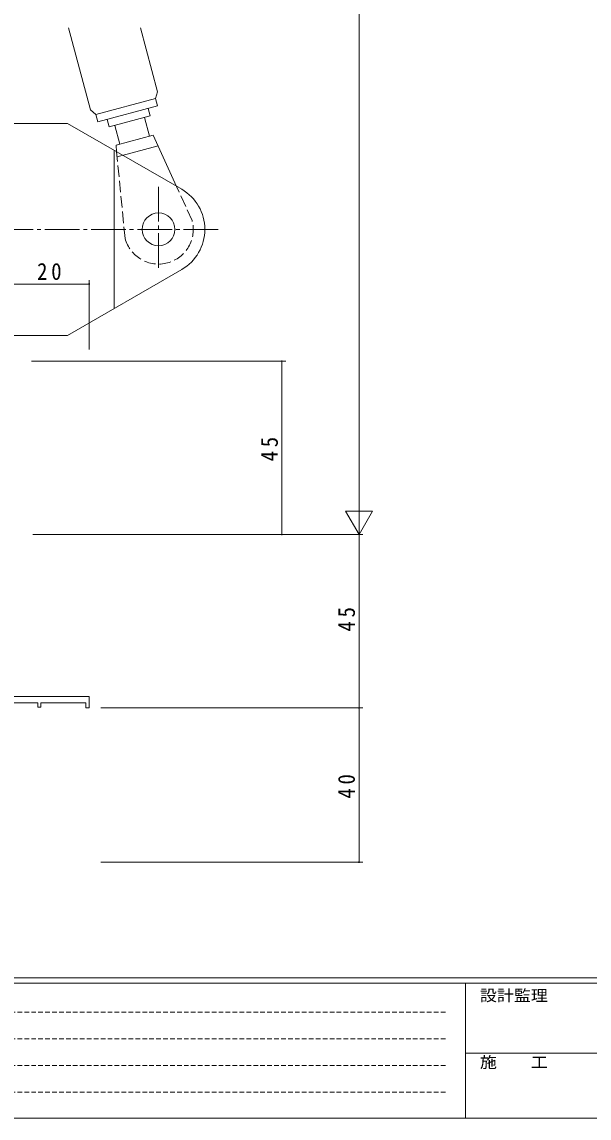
# Model space of a CAD drawing. Units: millimetres on the paper. Extents: x -420 to 373, y -297 to 267.
# Drawn here: x -275.1 to -128, y -297 to -12.6 of the extents above; entities that cross this region are included whole.
import ezdxf
from ezdxf.enums import TextEntityAlignment as Align

# ---------------------------------------------------------------- set-up
doc = ezdxf.new("R2010")
doc.units = ezdxf.units.MM
for name, pattern in [('CHAIN2', [12, 9, -1, 1, -1]), ('DASHED1', [1.8, 1.2, -0.6]), ('DASHED3', [4, 3, -1])]:
    doc.linetypes.add(name, pattern=pattern)
for name, color, linetype, lineweight in [('0-1_YKK_ZWAK', 7, 'Continuous', 9), ('0-3_YKK_11', 7, 'Continuous', 9), ('0-5_YKK_13', 4, 'Continuous', 9), ('0-6_YKK_D', 6, 'Continuous', 9)]:
    doc.layers.add(name, color=color, linetype=linetype, lineweight=lineweight)
doc.styles.add('ＭＳ ゴシック', font='')
doc.styles.get('ＭＳ ゴシック').set_extended_font_data('MS Gothic')

msp = doc.modelspace()

# ---------------------------------------------------------------- linework, layer by layer
at = {"layer": '0-1_YKK_ZWAK'}
for p, q in [((352.3, -260.575), (-417.7, -260.575)), ((314.5, -261.975), (-417.7, -261.975)), ((-160.1, -261.975), (-160.1, -296.975)), ((-160.1, -280.175), (-31.3, -280.175)), ((-417.7, -296.975), (314.5, -296.975))]:
    msp.add_line(p, q, dxfattribs=at)
at = {"layer": '0-1_YKK_ZWAK', "linetype": 'DASHED1'}
for p, q in [((-413.101, -269.488), (-164.909, -269.488)), ((-413.101, -276.416), (-164.909, -276.416)), ((-413.101, -283.345), (-164.909, -283.345)), ((-413.101, -290.274), (-164.909, -290.274))]:
    msp.add_line(p, q, dxfattribs=at)
at = {"layer": '0-3_YKK_11'}
for p, q in [((-257.7, -187.575), (-277.7, -187.575)), ((-257.7, -190.575), (-257.7, -187.575)), ((-296.07, -189.205), (-271, -189.205)), ((-271, -189.205), (-271, -190.375)), ((-271, -190.375), (-270.2, -190.375)), ((-270.2, -189.205), (-258.6, -189.205)), ((-270.2, -190.375), (-270.2, -189.205)), ((-258.6, -189.205), (-258.6, -190.575)), ((-258.6, -190.575), (-257.7, -190.575))]:
    msp.add_line(p, q, dxfattribs=at)
at = {"layer": '0-5_YKK_13'}
for p, q in [((-240.515, -32.446), (-255.97, -36.587)), ((-263.331, -38.899), (-299.7, -38.899)), ((-263.331, -38.899), (-233.7, -56.006)), ((-251.071, -39.416), (-249.775, -44.252)), ((-243.344, -37.345), (-242.048, -42.181)), ((-250.741, -44.51), (-241.082, -41.922)), ((-235.022, -55.243), (-241.082, -41.922)), ((-250.571, -46.266), (-250.741, -44.51)), ((-250.448, -47.538), (-239.823, -44.691)), ((-251.26, -86.929), (-251.26, -45.868)), ((-263.331, -93.899), (-233.7, -76.791)), ((-299.7, -93.899), (-263.331, -93.899))]:
    msp.add_line(p, q, dxfattribs=at)
at = {"layer": '0-5_YKK_13', "linetype": 'DASHED3'}
for p, q in [((-248.393, -68.728), (-250.571, -46.266)), ((-231.007, -64.069), (-235.022, -55.243))]:
    msp.add_line(p, q, dxfattribs=at)
at = {"layer": '0-5_YKK_13', "linetype": 'CHAIN2'}
for p, q in [((-239.7, -55.399), (-239.7, -77.399)), ((-224.2, -66.399), (-304.8, -66.399))]:
    msp.add_line(p, q, dxfattribs=at)
at = {"layer": '0-5_YKK_13'}
for points in [[(-239.998, -34.378), (-255.452, -38.519), (-255.97, -36.587), (-257.324, -35.397), (-263.037, -14.075)], [(-244.402, -14.075), (-239.938, -30.739), (-240.515, -32.446), (-239.998, -34.378)], [(-242.412, -35.025), (-241.895, -36.957), (-252.52, -39.804), (-253.038, -37.872)]]:
    msp.add_lwpolyline(points, dxfattribs=at)
msp.add_circle((-239.7, -66.399), 4.25, dxfattribs=at)
msp.add_arc((-239.7, -66.399), 12, 299.99998, 60, dxfattribs=at)
at = {"layer": '0-5_YKK_13', "linetype": 'DASHED3'}
msp.add_arc((-239.7, -66.399), 9, 194.99998, 14.99998, dxfattribs=at)
at = {"layer": '0-6_YKK_D'}
for p, q in [((-187.7, -138.575), (-187.7, 147.425)), ((-257.7, -97.575), (-257.7, -79.575)), ((-277.7, -80.575), (-257.7, -80.575)), ((-272.7, -100.575), (-206.7, -100.575)), ((-207.7, -145.575), (-207.7, -100.575)), ((-187.7, -145.575), (-187.7, -133.451)), ((-184.2, -139.513), (-191.2, -139.513)), ((-187.7, -145.575), (-191.2, -139.513)), ((-187.7, -145.575), (-184.2, -139.513)), ((-272.291, -145.575), (-186.7, -145.575)), ((-226.7, -145.575), (-186.7, -145.575)), ((-226.7, -145.575), (-206.7, -145.575)), ((-187.7, -145.575), (-187.7, -190.575)), ((-254.7, -190.575), (-186.7, -190.575)), ((-254.7, -190.575), (-186.7, -190.575)), ((-187.7, -190.575), (-187.7, -230.575)), ((-254.7, -230.575), (-186.7, -230.575))]:
    msp.add_line(p, q, dxfattribs=at)
for centre, start, end in [((-257.7, -80.575), 0, 180), ((-257.7, -80.575), 180, 0), ((-207.7, -100.575), 90, 270), ((-207.7, -100.575), 270, 90), ((-207.7, -145.575), 90, 270), ((-207.7, -145.575), 270, 90), ((-187.7, -190.575), 90, 270), ((-187.7, -190.575), 90, 270), ((-187.7, -190.575), 270, 90), ((-187.7, -190.575), 270, 90), ((-187.7, -230.575), 90, 270), ((-187.7, -230.575), 270, 90)]:
    msp.add_arc(centre, 0.106, start, end, dxfattribs=at)

# ---------------------------------------------------------------- texts
at = {"layer": '0-1_YKK_ZWAK', "style": 'ＭＳ ゴシック', "width": 1.1}
for s, p in [('設計監理', (-156.331, -267.508)), ('施\u3000\u3000工', (-156.331, -284.83))]:
    msp.add_text(s, height=2.933, dxfattribs=at).set_placement(p, align=Align.BOTTOM_LEFT)
at = {"layer": '0-6_YKK_D', "color": 3, "insert": (-271.22, -79.575), "char_height": 4.399, "attachment_point": 7, "style": 'ＭＳ ゴシック'}
msp.add_mtext('\\T1.36;\\W0.9;20', dxfattribs=at)
at = {"layer": '0-6_YKK_D', "color": 3, "char_height": 4.399, "attachment_point": 7, "rotation": 90, "style": 'ＭＳ ゴシック'}
for s, insert in [('\\T1.36;\\W0.9;45', (-208.7, -126.595)), ('\\T1.36;\\W0.9;45', (-188.7, -170.745)), ('\\T1.36;\\W0.9;40', (-188.7, -214.095))]:
    msp.add_mtext(s, dxfattribs=dict(at, insert=insert))

doc.saveas('drawing.dxf')
